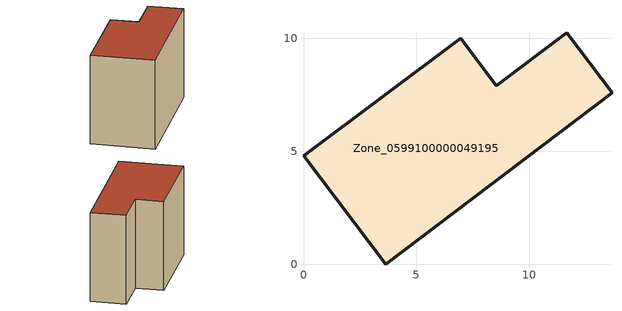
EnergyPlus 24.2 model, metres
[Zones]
Zone_0599100000049195
 floor ground (C_G): 3.64,0 0,4.81 6.96,10.01 8.55,7.9 11.66,10.25 13.67,7.59 z0
 wall outside (C_F): 3.64,0 13.67,7.59 11.66,10.25 8.55,7.9 6.96,10.01 0,4.81 3.64,0 z0:8.65
 roof outside (C_R): 0,4.81 3.64,0 13.67,7.59 11.66,10.25 8.55,7.9 6.96,10.01 z8.65
[BUILDING]
Pand.0599100000049195: North Axis=0; Terrain=City; Loads Convergence Tolerance Value=0.04; Temperature Convergence Tolerance Value=0.4; Solar Distribution=FullExterior; Maximum Number of Warmup Days=25; Minimum Number of Warmup Days=1
[Site:Location]
Rotterdam.The.Hague.AP_ZH_NLD Design_Conditions: Latitude=51.96; Longitude=4.45; Time Zone=1; Elevation=-4.5
[SITE:GROUNDTEMPERATURE:BUILDINGSURFACE]
18, 18, 18, 18, 18, 18, 18, 18, 18, 18, 18, 18
[MATERIAL] Thermal Absorptance=0.9; Solar Absorptance=0.7; Visible Absorptance=0.7
Name | Roughness | Thickness | Conductivity | Density | Specific Heat
G.TI.1975-1991 | MediumSmooth | 0.15 | 0.288461 | 540 | 1210
F.TI.1975-1991 | Rough | 0.3 | 0.230769 | 1920 | 840
R.TI.1975-1991 | MediumRough | 0.2 | 0.153846 | 1500 | 1000
[CONSTRUCTION]
C_G: G.TI.1975-1991
C_F: F.TI.1975-1991
C_R: R.TI.1975-1991
[ZONE]
Zone_0599100000049195: Type=1; Multiplier=1; Ceiling Height=Autocalculate; Volume=Autocalculate; Floor Area=autocalculate; Part of Total Floor Area=Yes
[ZONEINFILTRATION:DESIGNFLOWRATE]
Infil_Zone_0599100000049195: Zone or ZoneList or Space or SpaceList=Zone_0599100000049195; Schedule=AlwaysOn; Design Flow Rate Calculation Method=Flow/Area; Flow Rate per Floor Area=0.003; Constant Term Coefficient=1; Temperature Term Coefficient=0; Velocity Term Coefficient=0; Velocity Squared Term Coefficient=0
[HVACTEMPLATE:ZONE:IDEALLOADSAIRSYSTEM]
Zone_0599100000049195: Maximum Heating Supply Air Temperature=50; Minimum Cooling Supply Air Temperature=13; Maximum Heating Supply Air Humidity Ratio=0.0156; Minimum Cooling Supply Air Humidity Ratio=0.0077; Heating Limit=NoLimit; Cooling Limit=NoLimit; Dehumidification Control Type=ConstantSensibleHeatRatio; Cooling Sensible Heat Ratio=0.7; Dehumidification Setpoint=60; Humidification Control Type=None; Humidification Setpoint=30; Outdoor Air Method=None; Outdoor Air Flow Rate per Person=0.00944; Outdoor Air Flow Rate per Zone Floor Area=0; Outdoor Air Flow Rate per Zone=0; Demand Controlled Ventilation Type=None; Outdoor Air Economizer Type=NoEconomizer; Heat Recovery Type=None; Sensible Heat Recovery Effectiveness=0.7; Latent Heat Recovery Effectiveness=0.65
[ZONECONTROL:THERMOSTAT]
ThermostatControl_Zone_0599100000049195: Zone or ZoneList=Zone_0599100000049195; Control Type Schedule=DualSetpointControlType; Control 1=Thermostat_Zone_0599100000049195; Temperature Difference Between Cutout And Setpoint=0
[THERMOSTATSETPOINT:DUALSETPOINT]
Thermostat_Zone_0599100000049195: Heating Setpoint Temperature Schedule=HeatingSetpoint_Zone_0599100000049195; Cooling Setpoint Temperature Schedule=CoolingSetpoint_Zone_0599100000049195
[SCHEDULE:COMPACT]
HeatingSetpoint_Zone_0599100000049195: Through: 12/31, For: AllDays, Until: 24:00, 21
CoolingSetpoint_Zone_0599100000049195: Through: 12/31, For: AllDays, Until: 24:00, 24
DualSetpointControlType: Through: 12/31, For: AllDays, Until: 24:00, 4
AlwaysOn: Through: 12/31, For: AllDays, Until: 24:00, 1
